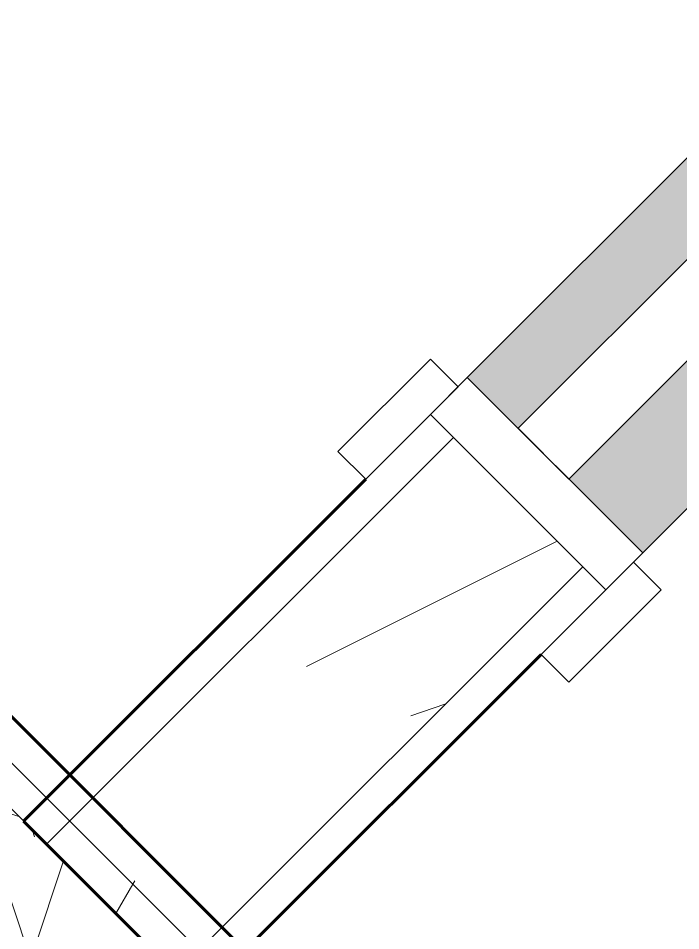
# Model space of a CAD drawing. Header units: inches. Extents: x -4061 to -1937, y 10959 to 12323.
# Drawn here: x -2447.2 to -2434.52, y 11692.73 to 11710.21 of the extents above; entities that cross this region are included whole.
import ezdxf

# ---------------------------------------------------------------- set-up
doc = ezdxf.new("R2010")
doc.units = ezdxf.units.IN
doc.header["$MEASUREMENT"] = 0
for name, color, linetype, lineweight in [('0-1', 7, 'Continuous', 5), ('0-2', 10, 'Continuous', 18), ('A-DOOR-1', 7, 'Continuous', 9), ('A-DOOR-2', 50, 'Continuous', 30), ('A-DOOR-FRAM-1', 50, 'Continuous', 30), ('A-WALL', 113, 'Continuous', 18), ('A-WALL-1', 8, 'Continuous', 5), ('A-WALL-2', 250, 'Continuous', 60), ('A-WALL-3', 10, 'Continuous', 18), ('A-WALL-PATT-1', 7, 'Continuous', 9), ('A-WALL-PATT-2', 55, 'Continuous', 9), ('A-WALL-PATT-6', 111, 'Continuous', 9), ('I-WALL-2', 2, 'Continuous', 60)]:
    doc.layers.add(name, color=color, linetype=linetype, lineweight=lineweight)
pattern_1 = [(0, (0, 0), (20.48, 5.12), [0.845, -14.515, 0.845, -14.515, -81.92]), (0, (0, 0), (20.48, 5.12), [-30.72, 0.845, -29.875, 0.845, -14.515, -35.84]), (0, (0, 0), (20.48, 5.12), [-76.8, 0.845, -9.395, 0.845, -24.755]), (120, (7.68, 2.56), (-14.67405, 15.1762003), [0.845, -14.515, 0.845, -14.515, -81.92]), (120, (7.68, 2.56), (-14.67405, 15.1762003), [-30.72, 0.845, -29.875, 0.845, -14.515, -35.84]), (120, (7.68, 2.56), (-14.67405, 15.1762003), [-76.8, 0.845, -9.395, 0.845, -24.755]), (240, (10.24, 12.8), (-5.80595, -20.2962003), [0.845, -14.515, 0.845, -14.515, -81.92]), (240, (10.24, 12.8), (-5.80595, -20.2962003), [-30.72, 0.845, -29.875, 0.845, -14.515, -35.84]), (240, (10.24, 12.8), (-5.80595, -20.2962003), [-76.8, 0.845, -9.395, 0.845, -24.755])]

# ---------------------------------------------------------------- blocks, each defined once
blk = doc.blocks.new('FOLDING_SLIDING CLOSET - 60_ x 80_-1494136-ENLARGED RCP - 1ST FLOOR PLAN - EAST')
at = {"layer": 'A-DOOR-1'}
for p, q in [((30.25, 3.25), (32.75, 3.25)), ((30.25, 2.5), (30.25, 3.25)), ((32.75, 3.25), (32.75, 2.5)), ((32.75, 2.5), (30.25, 2.5)), ((30.25, -2.25), (32.75, -2.25)), ((30.25, -3), (30.25, -2.25)), ((32.75, -2.25), (32.75, -3)), ((32.75, -3), (30.25, -3))]:
    blk.add_line(p, q, dxfattribs=at)
at = {"layer": 'A-DOOR-2'}
for p, q in [((-1, 0.5), (30, 0.5)), ((30, 0.5), (30, -0.875)), ((30, -0.875), (-1, -0.875))]:
    blk.add_line(p, q, dxfattribs=at)
at = {"layer": 'A-DOOR-FRAM-1'}
for p, q in [((30, 2.5), (31, 2.5)), ((30, -2.25), (30, 2.5)), ((31, 2.5), (31, -2.25)), ((31, -2.25), (30, -2.25))]:
    blk.add_line(p, q, dxfattribs=at)
blk = doc.blocks.new('CTR - 1st Phase - Unit Layouts_rvt-1-ENLARGED RCP - 1ST FLOOR PLAN - EAST')
at = {"layer": 'A-WALL-1'}
h = blk.add_hatch(color=256, dxfattribs=at)
h.paths.add_polyline_path([(-2435.244, 11699.971), (-2392.817, 11742.397), (-2395.204, 11744.784), (-2415.71, 11724.278), (-2414.738, 11723.305), (-2436.658, 11701.385), (-2435.951, 11700.678)], flags=0)
h.paths.add_polyline_path([(-2437.63, 11702.357), (-2417.124, 11722.864), (-2418.096, 11723.836), (-2438.602, 11703.33), (-2437.895, 11702.623)], flags=0)
at = {"layer": 'A-WALL-PATT-1'}
h = blk.add_hatch(dxfattribs=at)
h.set_pattern_fill('FP_1', color=256, style=0, pattern_type=2)
h.set_pattern_definition(pattern_1)
h.paths.add_polyline_path([(-2445.773, 11695.275), (-2438.868, 11702.181), (-2439.31, 11702.623), (-2446.215, 11695.717), (-2445.836, 11695.338)], flags=0)
h.paths.add_polyline_path([(-2395.027, 11746.021), (-2392.199, 11748.85), (-2392.641, 11749.292), (-2395.469, 11746.463), (-2395.204, 11746.198)], flags=0)
h = blk.add_hatch(dxfattribs=at)
h.set_pattern_fill('FP_1', color=256, style=0, pattern_type=2)
h.set_pattern_definition(pattern_1)
h.paths.add_polyline_path([(-2442.856, 11692.359), (-2435.951, 11699.264), (-2436.395, 11699.704), (-2443.298, 11692.801), (-2442.906, 11692.409)], flags=0)
h.paths.add_polyline_path([(-2392.11, 11743.104), (-2389.282, 11745.933), (-2389.724, 11746.375), (-2392.552, 11743.546), (-2392.199, 11743.193)], flags=0)
at = {"layer": 'A-WALL-PATT-2'}
h = blk.add_hatch(dxfattribs=at)
h.set_pattern_fill('FP_2', color=256, style=0, pattern_type=2)
h.set_pattern_definition([(216.87, (4.265, 10.662), (31.9871619, 21.32545714), [5.331, -47.981]), (206.565, (10.662, 7.464), (-10.662476, -10.6620098), [11.921, -11.921]), (198.435, (10.662, 2.132), (-21.32449365, -10.6625869), [6.744, -26.974])])
h.paths.add_polyline_path([(-2443.298, 11692.801), (-2436.393, 11699.706), (-2438.868, 11702.181), (-2445.773, 11695.275), (-2443.579, 11693.081)], flags=0)
h.paths.add_polyline_path([(-2392.552, 11743.546), (-2389.724, 11746.375), (-2392.199, 11748.85), (-2395.027, 11746.021), (-2392.641, 11743.635)], flags=0)
at = {"layer": 'A-WALL-2'}
for p, q in [((-2447.099, 11694.833), (-2440.547, 11701.385)), ((-2437.188, 11698.026), (-2443.74, 11691.475)), ((-2443.74, 11691.475), (-2447.099, 11694.833))]:
    blk.add_line(p, q, dxfattribs=at)
at = {"layer": 'A-WALL-3'}
for p, q in [((-2435.244, 11699.971), (-2392.817, 11742.397)), ((-2418.096, 11723.836), (-2438.602, 11703.33)), ((-2446.657, 11694.391), (-2438.868, 11702.181)), ((-2444.182, 11691.917), (-2436.393, 11699.706))]:
    blk.add_line(p, q, dxfattribs=at)
at = {"layer": '0-2', "rotation": 224.9999999999985}
blk.add_blockref('FOLDING_SLIDING CLOSET - 60_ x 80_-1494136-ENLARGED RCP - 1ST FLOOR PLAN - EAST', (-2415.798, 11722.952), dxfattribs=at)

msp = doc.modelspace()

# ---------------------------------------------------------------- hatches: boundary and pattern name
at = {"layer": 'A-WALL-PATT-6'}
h = msp.add_hatch(dxfattribs=at)
h.set_pattern_fill('FP_1', color=256, style=0, pattern_type=2)
h.set_pattern_definition(pattern_1)
h.paths.add_polyline_path([(-2437.005, 11685.989), (-2436.487, 11685.989), (-2460.357, 11709.859), (-2460.799, 11709.418), (-2437.371, 11685.989)], flags=0)
h.paths.add_polyline_path([(-2489.083, 11737.702), (-2488.641, 11738.144), (-2492.442, 11741.944), (-2492.884, 11741.502), (-2489.304, 11737.923)], flags=0)
h = msp.add_hatch(dxfattribs=at)
h.set_pattern_fill('FP_1', color=256, style=0, pattern_type=2)
h.set_pattern_definition(pattern_1)
h.paths.add_polyline_path([(-2437.005, 11685.364), (-2436.746, 11685.364), (-2460.799, 11709.418), (-2461.241, 11708.976), (-2437.63, 11685.364), (-2437.371, 11685.364)], flags=0)
h.paths.add_polyline_path([(-2489.525, 11737.26), (-2489.083, 11737.702), (-2492.442, 11741.061), (-2492.884, 11740.619), (-2489.552, 11737.287)], flags=0)
h = msp.add_hatch(dxfattribs=at)
h.set_pattern_fill('FP_17', color=256, style=0, pattern_type=2)
h.set_pattern_definition([(161.57, (0.32, 0.32), (-2.560496185, -0.000537386), [0, -18.214, 2.022, 0]), (18.43, (-0.32, 0.32), (-2.560496185, 0.000537386), [0, -18.214, 2.022, 0]), (108.43, (0.32, 0.32), (1.27922091, -6.400876726), [6.07, -14.166]), (71.57, (-0.32, 0.32), (1.27922091, 6.400876726), [6.07, -14.166])])
h.paths.add_polyline_path([(-2440.668, 11683.453), (-2439.383, 11684.739), (-2437.005, 11684.739), (-2461.241, 11708.976), (-2463.716, 11706.501), (-2441.11, 11683.895)], flags=0)
h.paths.add_polyline_path([(-2492, 11734.785), (-2489.525, 11737.26), (-2490.409, 11738.144), (-2492.884, 11735.669), (-2492.431, 11735.216)], flags=0)

# ---------------------------------------------------------------- linework, layer by layer
at = {"layer": 'A-WALL'}
for p, q in [((-2436.746, 11685.364), (-2460.799, 11709.418)), ((-2437.005, 11684.739), (-2461.241, 11708.976))]:
    msp.add_line(p, q, dxfattribs=at)
at = {"layer": 'I-WALL-2'}
msp.add_line((-2460.357, 11709.859), (-2436.487, 11685.989), dxfattribs=at)

# ---------------------------------------------------------------- block references
at = {"layer": '0-1'}
msp.add_blockref('CTR - 1st Phase - Unit Layouts_rvt-1-ENLARGED RCP - 1ST FLOOR PLAN - EAST', (0, 0), dxfattribs=at)

doc.saveas('drawing.dxf')
